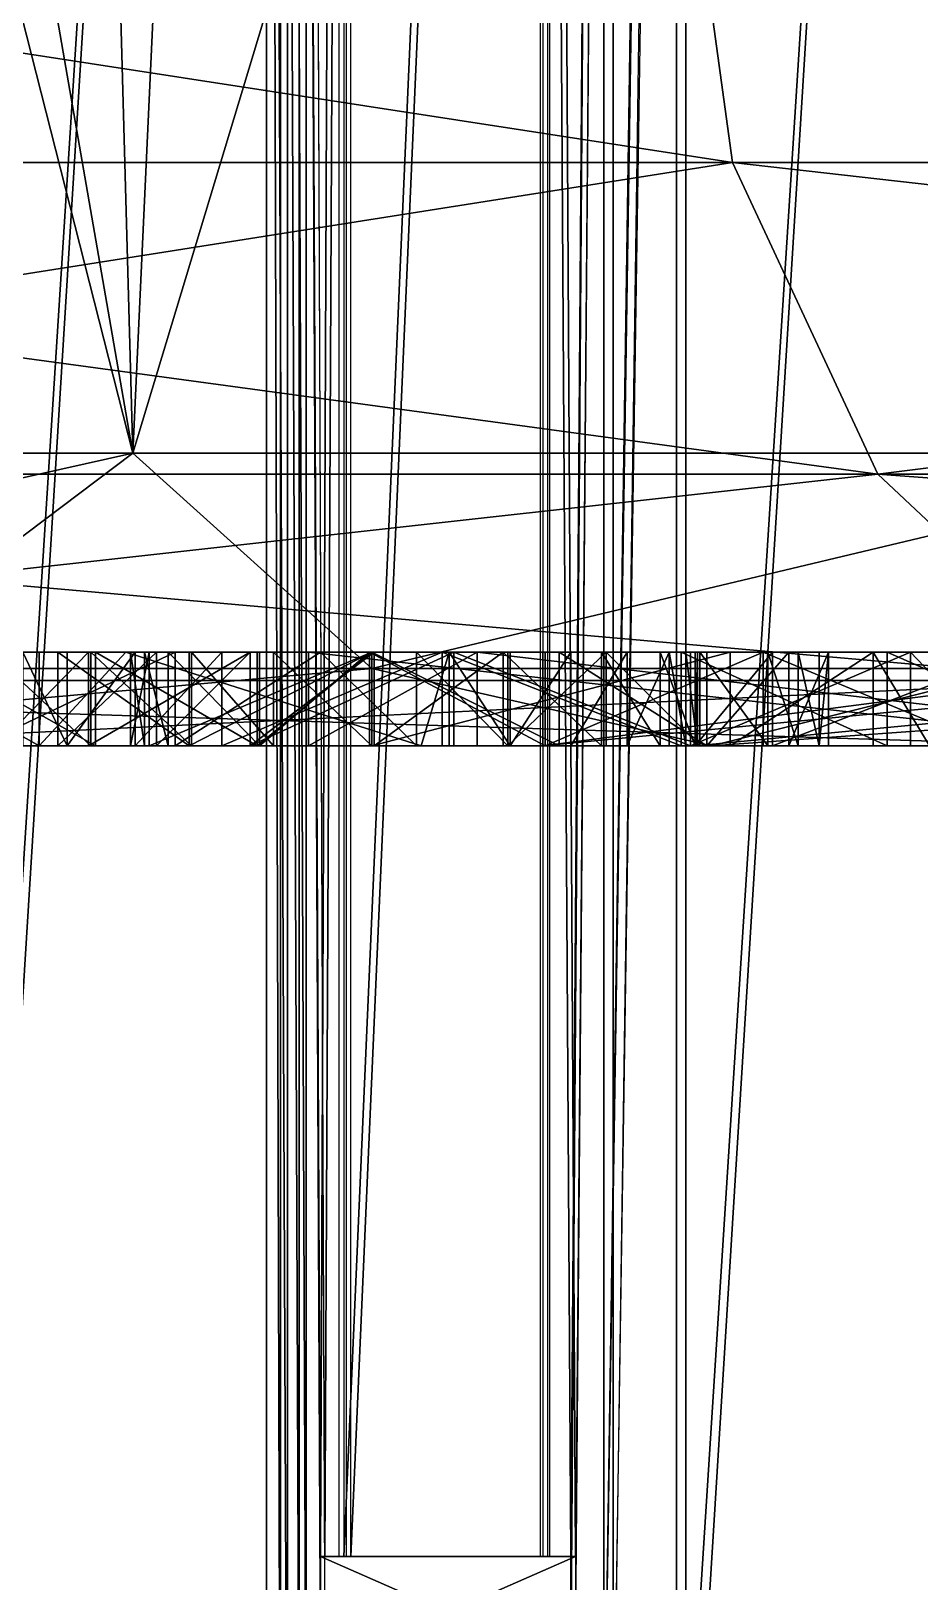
# Model space of a CAD drawing. Header units: centimetres. Extents: x -66.3 to 12.3, y -19.3 to 19.3.
# Drawn here: x -28.3609 to -28.2645, y -18.5908 to -18.4226 of the extents above; entities that cross this region are included whole.
import ezdxf

# ---------------------------------------------------------------- set-up
doc = ezdxf.new("R2010")
doc.units = ezdxf.units.CM
doc.layers.add('chrom', color=9, linetype='Continuous', true_color=0xbebebe)

# ---------------------------------------------------------------- blocks, each defined once
blk = doc.blocks.new('GeometrySelector_19HIY99')
for points in [[(-1.31826, 1.40005, -1.46406), (-1.35229, 1.93294, -1.46558), (-1.31826, 1.97104, -1.46406)], [(-1.35128, 1.9337, 1.46608), (-1.31826, 1.40005, 1.46405), (-1.31826, 1.97104, 1.46405)], [(-1.31826, 1.40005, 1.46405), (-1.31597, 1.93294, 1.49809), (-1.31826, 1.97104, 1.46405)], [(-1.31673, 1.9337, -1.49708), (-1.31826, 1.40005, -1.46406), (-1.31826, 1.97104, -1.46406)], [(-1.23977, 1.40005, -1.53086), (-1.27381, 1.93294, -1.53416), (-1.23977, 1.97104, -1.53086)], [(-1.27279, 1.9337, 1.53466), (-1.23977, 1.40005, 1.53085), (-1.23977, 1.97104, 1.53085)], [(-1.35229, 1.93294, -1.46558), (-1.31826, 1.40005, -1.46406), (-1.35229, 1.40005, -1.46558)], [(-1.31826, 1.40005, 1.46405), (-1.35128, 1.9337, 1.46608), (-1.35128, 1.40005, 1.46608)], [(-1.31826, 1.40005, -1.46406), (-1.31673, 1.9337, -1.49708), (-1.31673, 1.40005, -1.49708)], [(-1.31597, 1.93294, 1.49809), (-1.31826, 1.40005, 1.46405), (-1.31597, 1.40005, 1.49809)], [(-1.3147, 1.91567, -1.50495), (-1.31673, 1.40005, -1.49708), (-1.31673, 1.9337, -1.49708)], [(-1.31597, 1.40005, 1.49809), (-1.31394, 1.91516, 1.50571), (-1.31597, 1.93294, 1.49809)], [(-1.27381, 1.40005, -1.53416), (-1.28168, 1.91516, -1.5334), (-1.27381, 1.93294, -1.53416)], [(-1.28066, 1.91567, 1.5339), (-1.27279, 1.40005, 1.53466), (-1.27279, 1.9337, 1.53466)], [(-1.27381, 1.93294, -1.53416), (-1.23977, 1.40005, -1.53086), (-1.27381, 1.40005, -1.53416)], [(-1.23977, 1.40005, 1.53085), (-1.27279, 1.9337, 1.53466), (-1.27279, 1.40005, 1.53466)], [(-1.31673, 1.40005, -1.49784), (-1.3147, 1.91567, -1.50495), (-1.3147, 1.40005, -1.50495)], [(-1.31241, 1.89992, -1.50851), (-1.3147, 1.40005, -1.50495), (-1.3147, 1.91567, -1.50495)], [(-1.28473, 1.89992, 1.53238), (-1.28066, 1.40005, 1.5339), (-1.28066, 1.91567, 1.5339)], [(-1.2733, 1.40005, 1.53492), (-1.28066, 1.91567, 1.5339), (-1.28066, 1.40005, 1.5339)], [(-1.31394, 1.91516, 1.50571), (-1.31597, 1.40005, 1.49834), (-1.31394, 1.40005, 1.50571)], [(-1.31394, 1.40005, 1.50571), (-1.31191, 1.89992, 1.50901), (-1.31394, 1.91516, 1.50571)], [(-1.28168, 1.40005, -1.5334), (-1.28524, 1.89992, -1.53188), (-1.28168, 1.91516, -1.5334)], [(-1.28168, 1.91516, -1.5334), (-1.27406, 1.40005, -1.53416), (-1.28168, 1.40005, -1.5334)], [(-1.31241, 1.88798, -1.50851), (-1.28524, 1.89992, -1.53188), (-1.28524, 1.88798, -1.53188)], [(-1.28524, 1.89992, -1.53188), (-1.31241, 1.88798, -1.50851), (-1.31241, 1.89992, -1.50851)], [(-1.31191, 1.89992, 1.50901), (-1.28473, 1.88798, 1.53238), (-1.28473, 1.89992, 1.53238)], [(-1.28473, 1.88798, 1.53238), (-1.31191, 1.89992, 1.50901), (-1.31191, 1.88798, 1.50901)], [(-1.31241, 1.88798, -1.50851), (-1.31038, 1.40005, -1.51105), (-1.3147, 1.40005, -1.50495)], [(-1.30962, 1.40005, 1.51155), (-1.31191, 1.88798, 1.50901), (-1.31394, 1.40005, 1.50571)], [(-1.31038, 1.88798, -1.51105), (-1.31038, 1.40005, -1.51105), (-1.31241, 1.88798, -1.50851)], [(-1.30962, 1.40005, 1.51155), (-1.30962, 1.88798, 1.51155), (-1.31191, 1.88798, 1.50901)], [(-1.30987, 1.88798, -1.5113), (-1.28854, 1.40005, -1.52959), (-1.30987, 1.40005, -1.5113)], [(-1.28854, 1.40005, -1.52959), (-1.30987, 1.88798, -1.5113), (-1.28854, 1.88798, -1.52959)], [(-1.30911, 1.88798, 1.5118), (-1.28778, 1.40005, 1.53009), (-1.28778, 1.88798, 1.53009)], [(-1.28778, 1.40005, 1.53009), (-1.30911, 1.88798, 1.5118), (-1.30911, 1.40005, 1.5118)], [(-1.28828, 1.40005, -1.52985), (-1.28524, 1.88798, -1.53188), (-1.28168, 1.40005, -1.5334)], [(-1.28828, 1.40005, -1.52985), (-1.28828, 1.88798, -1.52985), (-1.28524, 1.88798, -1.53188)], [(-1.28473, 1.88798, 1.53238), (-1.28752, 1.40005, 1.5306), (-1.28066, 1.40005, 1.5339)], [(-1.28752, 1.88798, 1.5306), (-1.28752, 1.40005, 1.5306), (-1.28473, 1.88798, 1.53238)], [(-1.27228, 1.8001, -0.907038), (-1.57302, 1.8001, -0.64491), (-1.48183, 1.8001, -0.833378)], [(-1.24841, 1.8001, -0.906022), (-1.57302, 1.8001, -0.64491), (-1.27228, 1.8001, -0.907038)], [(-1.27, 1.8001, -0.798326), (-1.57302, 1.8001, -0.64491), (-1.24841, 1.8001, -0.906022)], [(-1.40055, 1.8001, -0.536706), (-1.57302, 1.8001, -0.64491), (-1.27, 1.8001, -0.798326)], [(-1.33756, 1.8001, -0.956568), (-1.48183, 1.8001, -0.833378), (-1.34747, 1.8001, -0.982222)], [(-1.32003, 1.8001, -0.933454), (-1.48183, 1.8001, -0.833378), (-1.33756, 1.8001, -0.956568)], [(-1.29794, 1.8001, -0.916944), (-1.48183, 1.8001, -0.833378), (-1.32003, 1.8001, -0.933454)], [(-1.27228, 1.8001, -0.907038), (-1.48183, 1.8001, -0.833378), (-1.29794, 1.8001, -0.916944)], [(-1.23012, 1.8001, -1.17323), (-1.45364, 1.79299, -0.950472), (-1.22809, 1.79299, -1.22809)], [(-1.36804, 1.8001, -1.00915), (-1.45364, 1.79299, -0.950472), (-1.23012, 1.8001, -1.17323)], [(-1.37337, 1.8001, 1.00177), (-1.22809, 1.79299, 1.22809), (-1.45364, 1.79299, 0.950464)], [(-1.34086, 1.8001, 0.845562), (-1.41935, 1.8001, 0.89179), (-1.36601, 1.8001, 0.838704)], [(-1.33019, 1.8001, 0.858008), (-1.41935, 1.8001, 0.89179), (-1.34086, 1.8001, 0.845562)], [(-1.36093, 1.8001, 0.880614), (-1.41935, 1.8001, 0.89179), (-1.33019, 1.8001, 0.858008)], [(-1.30683, 1.79172, 0.651506), (-1.27, 1.8001, 0.798318), (-1.40055, 1.8001, 0.536698)], [(-1.36372, 1.79172, 0.52222), (-1.30683, 1.79172, 0.651506), (-1.40055, 1.8001, 0.536698)], [(-1.30683, 1.79172, -0.651514), (-1.36372, 1.79172, -0.522228), (-1.40055, 1.8001, -0.536706)], [(-1.27, 1.8001, -0.798326), (-1.30683, 1.79172, -0.651514), (-1.40055, 1.8001, -0.536706)], [(-1.27, 1.8001, 0.798318), (-1.37845, 1.8001, 0.752344), (-1.40055, 1.8001, 0.536698)], [(-1.27, 1.8001, 0.798318), (-1.36169, 1.8001, 0.762504), (-1.37845, 1.8001, 0.752344)], [(-1.23545, 1.8001, 1.16763), (-1.22809, 1.79299, 1.22809), (-1.37337, 1.8001, 1.00177)], [(-1.31368, 1.8001, 0.997454), (-1.37337, 1.8001, 1.00177), (-1.35483, 1.8001, 0.954528)], [(-1.31368, 1.8001, 0.997454), (-1.23545, 1.8001, 1.16763), (-1.37337, 1.8001, 1.00177)], [(-1.26339, 1.8001, -1.09855), (-1.36804, 1.8001, -1.00915), (-1.23012, 1.8001, -1.17323)], [(-1.27177, 1.8001, -1.09017), (-1.36804, 1.8001, -1.00915), (-1.26339, 1.8001, -1.09855)], [(-1.36804, 1.8001, -1.00915), (-1.33985, 1.8001, -1.0221), (-1.34467, 1.8001, -1.01524)], [(-1.27177, 1.8001, -1.09017), (-1.33985, 1.8001, -1.0221), (-1.36804, 1.8001, -1.00915)], [(-1.32816, 1.8001, 0.907792), (-1.36753, 1.8001, 0.915666), (-1.3495, 1.8001, 0.896616)], [(-1.32816, 1.8001, 0.907792), (-1.36423, 1.8001, 0.925826), (-1.36753, 1.8001, 0.915666)], [(-1.35432, 1.8001, 0.82194), (-1.34086, 1.8001, 0.845562), (-1.36601, 1.8001, 0.838704)], [(-1.32816, 1.8001, 0.907792), (-1.35763, 1.8001, 0.935224), (-1.36423, 1.8001, 0.925826)], [(-1.27, 1.8001, 0.798318), (-1.35153, 1.8001, 0.779776), (-1.36169, 1.8001, 0.762504)], [(-1.36093, 1.78994, 0.880614), (-1.34289, 1.8001, 0.880614), (-1.34289, 1.78994, 0.880614)], [(-1.34289, 1.8001, 0.880614), (-1.36093, 1.78994, 0.880614), (-1.36093, 1.8001, 0.880614)], [(-1.36093, 1.8001, 0.880614), (-1.33019, 1.8001, 0.858008), (-1.34289, 1.8001, 0.880614)], [(-1.32816, 1.8001, 0.907792), (-1.34823, 1.8001, 0.941574), (-1.35763, 1.8001, 0.935224)], [(-1.3368, 1.8001, 0.959354), (-1.35483, 1.78994, 0.954528), (-1.3368, 1.78994, 0.959354)], [(-1.35483, 1.8001, 0.954528), (-1.35483, 1.78994, 0.954528), (-1.3368, 1.8001, 0.959354)], [(-1.31368, 1.8001, 0.997454), (-1.35483, 1.8001, 0.954528), (-1.3368, 1.8001, 0.959354)], [(-1.35432, 1.8001, 0.82194), (-1.32664, 1.8001, 0.838704), (-1.34086, 1.8001, 0.845562)], [(-1.34899, 1.8001, 0.801112), (-1.32664, 1.8001, 0.838704), (-1.35432, 1.8001, 0.82194)], [(-1.32816, 1.78994, 0.907792), (-1.3495, 1.8001, 0.896616), (-1.35331, 1.78994, 0.8956)], [(-1.35153, 1.8001, 0.779776), (-1.30683, 1.8001, 0.837434), (-1.34899, 1.8001, 0.801112)], [(-1.27, 1.8001, 0.798318), (-1.30683, 1.8001, 0.837434), (-1.35153, 1.8001, 0.779776)], [(-1.32816, 1.78994, 0.907792), (-1.32816, 1.8001, 0.907792), (-1.3495, 1.8001, 0.896616)], [(-1.34899, 1.8001, 0.801112), (-1.30683, 1.8001, 0.837434), (-1.32664, 1.8001, 0.838704)], [(-1.33731, 1.8001, 0.944622), (-1.34823, 1.78994, 0.941574), (-1.34823, 1.8001, 0.941574)], [(-1.34823, 1.78994, 0.941574), (-1.33731, 1.8001, 0.944622), (-1.33731, 1.78994, 0.944622)], [(-1.32816, 1.8001, 0.907792), (-1.33731, 1.8001, 0.944622), (-1.34823, 1.8001, 0.941574)], [(-1.33756, 1.78994, -0.956568), (-1.34747, 1.8001, -0.982222), (-1.34747, 1.78994, -0.982222)], [(-1.33756, 1.78994, -0.956568), (-1.33756, 1.8001, -0.956568), (-1.34747, 1.8001, -0.982222)], [(-1.34467, 1.78994, -1.01524), (-1.33985, 1.8001, -1.0221), (-1.33985, 1.78994, -1.0221)], [(-1.34467, 1.78994, -1.01524), (-1.34467, 1.8001, -1.01524), (-1.33985, 1.8001, -1.0221)], [(-1.34289, 1.8001, 0.880614), (-1.3335, 1.78994, 0.885186), (-1.34289, 1.78994, 0.880614)], [(-1.3335, 1.78994, 0.885186), (-1.34289, 1.8001, 0.880614), (-1.30149, 1.8001, 0.90322)], [(-1.34289, 1.8001, 0.880614), (-1.27558, 1.8001, 0.873248), (-1.30149, 1.8001, 0.90322)], [(-1.34289, 1.8001, 0.880614), (-1.28193, 1.8001, 0.864104), (-1.27558, 1.8001, 0.873248)], [(-1.34289, 1.8001, 0.880614), (-1.2926, 1.8001, 0.856992), (-1.28193, 1.8001, 0.864104)], [(-1.34289, 1.8001, 0.880614), (-1.30657, 1.8001, 0.853182), (-1.2926, 1.8001, 0.856992)], [(-1.34289, 1.8001, 0.880614), (-1.32003, 1.8001, 0.85369), (-1.30657, 1.8001, 0.853182)], [(-1.34289, 1.8001, 0.880614), (-1.33019, 1.8001, 0.858008), (-1.32003, 1.8001, 0.85369)], [(-1.33019, 1.78994, 0.858008), (-1.34086, 1.8001, 0.845562), (-1.34086, 1.78994, 0.845562)], [(-1.34086, 1.8001, 0.845562), (-1.33019, 1.78994, 0.858008), (-1.33019, 1.8001, 0.858008)], [(-1.32664, 1.8001, 0.838704), (-1.34086, 1.78994, 0.845562), (-1.34086, 1.8001, 0.845562)], [(-1.34086, 1.78994, 0.845562), (-1.32664, 1.8001, 0.838704), (-1.32664, 1.78994, 0.838704)], [(-1.27177, 1.8001, -1.09017), (-1.33248, 1.8001, -1.02693), (-1.33985, 1.8001, -1.0221)], [(-1.33985, 1.8001, -1.0221), (-1.33248, 1.78994, -1.02693), (-1.33985, 1.78994, -1.0221)], [(-1.33248, 1.78994, -1.02693), (-1.33985, 1.8001, -1.0221), (-1.33248, 1.8001, -1.02693)], [(-1.33756, 1.8001, -0.956568), (-1.32003, 1.78994, -0.933454), (-1.32003, 1.8001, -0.933454)], [(-1.32003, 1.78994, -0.933454), (-1.33756, 1.8001, -0.956568), (-1.33756, 1.78994, -0.956568)], [(-1.33731, 1.78994, 0.944622), (-1.32638, 1.8001, 0.944114), (-1.32638, 1.78994, 0.944114)], [(-1.33731, 1.78994, 0.944622), (-1.33731, 1.8001, 0.944622), (-1.32638, 1.8001, 0.944114)], [(-1.32816, 1.8001, 0.907792), (-1.32638, 1.8001, 0.944114), (-1.33731, 1.8001, 0.944622)], [(-1.31927, 1.8001, 0.958592), (-1.3368, 1.78994, 0.959354), (-1.31927, 1.78994, 0.958592)], [(-1.3368, 1.8001, 0.959354), (-1.3368, 1.78994, 0.959354), (-1.31927, 1.8001, 0.958592)], [(-1.31368, 1.8001, 0.997454), (-1.3368, 1.8001, 0.959354), (-1.31927, 1.8001, 0.958592)], [(-1.3335, 1.78994, 0.885186), (-1.30149, 1.8001, 0.90322), (-1.29844, 1.78994, 0.904744)], [(-1.28803, 1.8001, -1.0094), (-1.33299, 1.8001, -1.00127), (-1.33146, 1.8001, -1.00711)], [(-1.28803, 1.8001, -1.0094), (-1.33096, 1.8001, -0.985524), (-1.33299, 1.8001, -1.00127)], [(-1.33146, 1.8001, -1.00711), (-1.33299, 1.78994, -1.00127), (-1.33146, 1.78994, -1.00711)], [(-1.33299, 1.8001, -1.00127), (-1.33299, 1.78994, -1.00127), (-1.33146, 1.8001, -1.00711)], [(-1.33299, 1.8001, -1.00127), (-1.33096, 1.78994, -0.985524), (-1.33299, 1.78994, -1.00127)], [(-1.33096, 1.8001, -0.985524), (-1.33096, 1.78994, -0.985524), (-1.33299, 1.8001, -1.00127)], [(-1.27177, 1.8001, -1.09017), (-1.32308, 1.8001, -1.02997), (-1.33248, 1.8001, -1.02693)], [(-1.32308, 1.78994, -1.02997), (-1.33248, 1.8001, -1.02693), (-1.32308, 1.8001, -1.02997)], [(-1.33248, 1.78994, -1.02693), (-1.33248, 1.8001, -1.02693), (-1.32308, 1.78994, -1.02997)], [(-1.28803, 1.8001, -1.0094), (-1.33146, 1.8001, -1.00711), (-1.32892, 1.8001, -1.01143)], [(-1.32892, 1.8001, -1.01143), (-1.33146, 1.78994, -1.00711), (-1.32892, 1.78994, -1.01143)], [(-1.33146, 1.8001, -1.00711), (-1.33146, 1.78994, -1.00711), (-1.32892, 1.8001, -1.01143)], [(-1.28803, 1.8001, -1.0094), (-1.30683, 1.8001, -0.946916), (-1.33096, 1.8001, -0.985524)], [(-1.30683, 1.78994, -0.946916), (-1.33096, 1.8001, -0.985524), (-1.30683, 1.8001, -0.946916)], [(-1.33096, 1.8001, -0.985524), (-1.30683, 1.78994, -0.946916), (-1.33096, 1.78994, -0.985524)], [(-1.32003, 1.78994, 0.85369), (-1.33019, 1.8001, 0.858008), (-1.33019, 1.78994, 0.858008)], [(-1.32003, 1.78994, 0.85369), (-1.32003, 1.8001, 0.85369), (-1.33019, 1.8001, 0.858008)], [(-1.30708, 1.8001, -1.01829), (-1.32892, 1.8001, -1.01143), (-1.31902, 1.8001, -1.01778)], [(-1.28803, 1.8001, -1.0094), (-1.32892, 1.8001, -1.01143), (-1.30708, 1.8001, -1.01829)], [(-1.32892, 1.78994, -1.01143), (-1.31902, 1.8001, -1.01778), (-1.32892, 1.8001, -1.01143)], [(-1.31902, 1.78994, -1.01778), (-1.31902, 1.8001, -1.01778), (-1.32892, 1.78994, -1.01143)], [(-1.31241, 1.78994, 0.916682), (-1.32816, 1.8001, 0.907792), (-1.32816, 1.78994, 0.907792)], [(-1.31241, 1.78994, 0.916682), (-1.302, 1.8001, 0.922016), (-1.32816, 1.8001, 0.907792)], [(-1.302, 1.8001, 0.922016), (-1.32638, 1.8001, 0.944114), (-1.32816, 1.8001, 0.907792)], [(-1.30683, 1.78994, 0.837434), (-1.32664, 1.8001, 0.838704), (-1.30683, 1.8001, 0.837434)], [(-1.32664, 1.78994, 0.838704), (-1.32664, 1.8001, 0.838704), (-1.30683, 1.78994, 0.837434)], [(-1.32638, 1.78994, 0.944114), (-1.31749, 1.8001, 0.94005), (-1.31749, 1.78994, 0.94005)], [(-1.32638, 1.78994, 0.944114), (-1.32638, 1.8001, 0.944114), (-1.31749, 1.8001, 0.94005)], [(-1.302, 1.8001, 0.922016), (-1.31749, 1.8001, 0.94005), (-1.32638, 1.8001, 0.944114)], [(-1.27177, 1.8001, -1.09017), (-1.29921, 1.8001, -1.02896), (-1.32308, 1.8001, -1.02997)], [(-1.29921, 1.78994, -1.02896), (-1.32308, 1.8001, -1.02997), (-1.29921, 1.8001, -1.02896)], [(-1.32308, 1.78994, -1.02997), (-1.32308, 1.8001, -1.02997), (-1.29921, 1.78994, -1.02896)], [(-1.30657, 1.78994, 0.853182), (-1.32003, 1.8001, 0.85369), (-1.32003, 1.78994, 0.85369)], [(-1.30657, 1.78994, 0.853182), (-1.30657, 1.8001, 0.853182), (-1.32003, 1.8001, 0.85369)], [(-1.29794, 1.78994, -0.916944), (-1.32003, 1.8001, -0.933454), (-1.32003, 1.78994, -0.933454)], [(-1.32003, 1.8001, -0.933454), (-1.29794, 1.78994, -0.916944), (-1.29794, 1.8001, -0.916944)], [(-1.31927, 1.8001, 0.958592), (-1.30683, 1.78994, 0.952496), (-1.30683, 1.8001, 0.952496)], [(-1.31927, 1.8001, 0.958592), (-1.31927, 1.78994, 0.958592), (-1.30683, 1.78994, 0.952496)], [(-1.31368, 1.8001, 0.997454), (-1.31927, 1.8001, 0.958592), (-1.30683, 1.8001, 0.952496)], [(-1.31902, 1.8001, -1.01778), (-1.30708, 1.78994, -1.01829), (-1.30708, 1.8001, -1.01829)], [(-1.30708, 1.78994, -1.01829), (-1.31902, 1.8001, -1.01778), (-1.31902, 1.78994, -1.01778)], [(-1.31749, 1.78994, 0.94005), (-1.30683, 1.8001, 0.952496), (-1.30683, 1.78994, 0.952496)], [(-1.30683, 1.8001, 0.952496), (-1.31749, 1.78994, 0.94005), (-1.31749, 1.8001, 0.94005)], [(-1.302, 1.8001, 0.922016), (-1.30683, 1.8001, 0.952496), (-1.31749, 1.8001, 0.94005)], [(-1.2954, 1.78994, 1.01574), (-1.31368, 1.8001, 0.997454), (-1.31368, 1.78994, 0.997454)], [(-1.31368, 1.8001, 0.997454), (-1.2954, 1.78994, 1.01574), (-1.2954, 1.8001, 1.01574)], [(-1.31368, 1.78994, 0.997454), (-1.22174, 1.8001, 0.905506), (-1.22174, 1.78994, 0.905506)], [(-1.22174, 1.8001, 0.905506), (-1.31368, 1.78994, 0.997454), (-1.31368, 1.8001, 0.997454)], [(-1.31368, 1.8001, 0.997454), (-1.2606, 1.8001, 0.910332), (-1.22174, 1.8001, 0.905506)], [(-1.31368, 1.8001, 0.997454), (-1.27127, 1.8001, 0.919984), (-1.2639, 1.8001, 0.915158)], [(-1.31368, 1.8001, 0.997454), (-1.28143, 1.8001, 0.923032), (-1.27127, 1.8001, 0.919984)], [(-1.31368, 1.8001, 0.997454), (-1.29209, 1.8001, 0.923794), (-1.28143, 1.8001, 0.923032)], [(-1.31368, 1.8001, 0.997454), (-1.302, 1.8001, 0.922016), (-1.29209, 1.8001, 0.923794)], [(-1.2954, 1.8001, 1.01574), (-1.23545, 1.8001, 1.16763), (-1.31368, 1.8001, 0.997454)], [(-1.302, 1.8001, 0.922016), (-1.31241, 1.78994, 0.916682), (-1.302, 1.78994, 0.922016)], [(-1.30708, 1.78994, -1.01829), (-1.28803, 1.8001, -1.0094), (-1.30708, 1.8001, -1.01829)], [(-1.28803, 1.78994, -1.0094), (-1.28803, 1.8001, -1.0094), (-1.30708, 1.78994, -1.01829)], [(-1.27, 1.8001, 0.798318), (-1.30683, 1.79172, 0.651506), (-1.23647, 1.79172, 0.776728)], [(-1.30683, 1.79172, -0.651514), (-1.27, 1.8001, -0.798326), (-1.23647, 1.79172, -0.776736)], [(-1.30683, 1.78994, 0.837434), (-1.28651, 1.8001, 0.843022), (-1.28651, 1.78994, 0.843022)], [(-1.30683, 1.78994, 0.837434), (-1.30683, 1.8001, 0.837434), (-1.28651, 1.8001, 0.843022)], [(-1.26441, 1.8001, -0.98908), (-1.30683, 1.8001, -0.946916), (-1.28803, 1.8001, -1.0094)], [(-1.24002, 1.8001, -0.950472), (-1.30683, 1.8001, -0.946916), (-1.26441, 1.8001, -0.98908)], [(-1.24002, 1.8001, -0.950472), (-1.26796, 1.8001, -0.922532), (-1.30683, 1.8001, -0.946916)], [(-1.27, 1.8001, 0.798318), (-1.28651, 1.8001, 0.843022), (-1.30683, 1.8001, 0.837434)], [(-1.30683, 1.8001, -0.946916), (-1.26796, 1.78994, -0.922532), (-1.30683, 1.78994, -0.946916)], [(-1.26796, 1.78994, -0.922532), (-1.30683, 1.8001, -0.946916), (-1.26796, 1.8001, -0.922532)], [(-1.30657, 1.8001, 0.853182), (-1.2926, 1.78994, 0.856992), (-1.2926, 1.8001, 0.856992)], [(-1.2926, 1.78994, 0.856992), (-1.30657, 1.8001, 0.853182), (-1.30657, 1.78994, 0.853182)], [(-1.302, 1.78994, 0.922016), (-1.29209, 1.8001, 0.923794), (-1.302, 1.8001, 0.922016)], [(-1.29209, 1.8001, 0.923794), (-1.302, 1.78994, 0.922016), (-1.29209, 1.78994, 0.923794)], [(-1.29844, 1.78994, 0.904744), (-1.30149, 1.8001, 0.90322), (-1.29844, 1.8001, 0.904744)], [(-1.30149, 1.8001, 0.90322), (-1.27558, 1.8001, 0.873248), (-1.29844, 1.8001, 0.904744)], [(-1.16535, 1.8001, -0.983492), (-1.29921, 1.8001, -1.02896), (-1.27177, 1.8001, -1.09017)], [(-1.29921, 1.78994, -1.02896), (-1.2733, 1.8001, -1.01931), (-1.2733, 1.78994, -1.01931)], [(-1.29921, 1.78994, -1.02896), (-1.29921, 1.8001, -1.02896), (-1.2733, 1.8001, -1.01931)], [(-1.29184, 1.8001, 0.906522), (-1.29844, 1.78994, 0.904744), (-1.29844, 1.8001, 0.904744)], [(-1.29184, 1.8001, 0.906522), (-1.29184, 1.78994, 0.906522), (-1.29844, 1.78994, 0.904744)], [(-1.29844, 1.8001, 0.904744), (-1.27177, 1.8001, 0.884932), (-1.29184, 1.8001, 0.906522)], [(-1.29844, 1.8001, 0.904744), (-1.27558, 1.8001, 0.873248), (-1.27177, 1.8001, 0.884932)], [(-1.27228, 1.8001, -0.907038), (-1.29794, 1.78994, -0.916944), (-1.27228, 1.78994, -0.907038)], [(-1.29794, 1.8001, -0.916944), (-1.29794, 1.78994, -0.916944), (-1.27228, 1.8001, -0.907038)], [(-1.2954, 1.78994, 1.01574), (-1.20853, 1.8001, 0.972562), (-1.2954, 1.8001, 1.01574)], [(-1.20853, 1.8001, 0.972562), (-1.2954, 1.78994, 1.01574), (-1.20853, 1.78994, 0.972562)], [(-1.2004, 1.8001, 0.982976), (-1.2954, 1.8001, 1.01574), (-1.20853, 1.8001, 0.972562)], [(-1.24231, 1.8001, 1.06883), (-1.2954, 1.8001, 1.01574), (-1.2004, 1.8001, 0.982976)], [(-1.24231, 1.8001, 1.06883), (-1.23545, 1.8001, 1.16763), (-1.2954, 1.8001, 1.01574)], [(-1.28193, 1.8001, 0.864104), (-1.2926, 1.78994, 0.856992), (-1.28193, 1.78994, 0.864104)], [(-1.2926, 1.8001, 0.856992), (-1.2926, 1.78994, 0.856992), (-1.28193, 1.8001, 0.864104)], [(-1.29209, 1.8001, 0.923794), (-1.28143, 1.78994, 0.923032), (-1.28143, 1.8001, 0.923032)], [(-1.29209, 1.8001, 0.923794), (-1.29209, 1.78994, 0.923794), (-1.28143, 1.78994, 0.923032)], [(-1.29184, 1.8001, 0.906522), (-1.28524, 1.78994, 0.906522), (-1.29184, 1.78994, 0.906522)], [(-1.28524, 1.8001, 0.906522), (-1.28524, 1.78994, 0.906522), (-1.29184, 1.8001, 0.906522)], [(-1.29184, 1.8001, 0.906522), (-1.27177, 1.8001, 0.884932), (-1.28524, 1.8001, 0.906522)], [(-1.21005, 1.78994, 0.91719), (-1.28828, 1.8001, 0.995422), (-1.28828, 1.78994, 0.995422)], [(-1.28828, 1.8001, 0.995422), (-1.21005, 1.78994, 0.91719), (-1.21005, 1.8001, 0.91719)], [(-1.18338, 1.78994, 0.94386), (-1.28828, 1.8001, 0.995422), (-1.18338, 1.8001, 0.94386)], [(-1.28828, 1.8001, 0.995422), (-1.18338, 1.78994, 0.94386), (-1.28828, 1.78994, 0.995422)], [(-1.21005, 1.8001, 0.91719), (-1.18338, 1.8001, 0.94386), (-1.28828, 1.8001, 0.995422)], [(-1.28803, 1.8001, -1.0094), (-1.26441, 1.78994, -0.98908), (-1.26441, 1.8001, -0.98908)], [(-1.26441, 1.78994, -0.98908), (-1.28803, 1.8001, -1.0094), (-1.28803, 1.78994, -1.0094)], [(-1.28651, 1.78994, 0.843022), (-1.2705, 1.8001, 0.85369), (-1.2705, 1.78994, 0.85369)], [(-1.28651, 1.78994, 0.843022), (-1.28651, 1.8001, 0.843022), (-1.2705, 1.8001, 0.85369)], [(-1.27, 1.8001, 0.798318), (-1.2705, 1.8001, 0.85369), (-1.28651, 1.8001, 0.843022)], [(-1.28524, 1.8001, 0.906522), (-1.27914, 1.78994, 0.905252), (-1.28524, 1.78994, 0.906522)], [(-1.27914, 1.8001, 0.905252), (-1.27914, 1.78994, 0.905252), (-1.28524, 1.8001, 0.906522)], [(-1.28524, 1.8001, 0.906522), (-1.27152, 1.8001, 0.8956), (-1.27914, 1.8001, 0.905252)], [(-1.28524, 1.8001, 0.906522), (-1.27177, 1.8001, 0.884932), (-1.27152, 1.8001, 0.8956)], [(-1.28193, 1.78994, 0.864104), (-1.27558, 1.8001, 0.873248), (-1.28193, 1.8001, 0.864104)], [(-1.27558, 1.78994, 0.873248), (-1.27558, 1.8001, 0.873248), (-1.28193, 1.78994, 0.864104)], [(-1.27127, 1.8001, 0.919984), (-1.28143, 1.78994, 0.923032), (-1.27127, 1.78994, 0.919984)], [(-1.28143, 1.8001, 0.923032), (-1.28143, 1.78994, 0.923032), (-1.27127, 1.8001, 0.919984)], [(-1.27457, 1.78994, 0.902458), (-1.27914, 1.8001, 0.905252), (-1.27457, 1.8001, 0.902458)], [(-1.27914, 1.8001, 0.905252), (-1.27457, 1.78994, 0.902458), (-1.27914, 1.78994, 0.905252)], [(-1.27558, 1.78994, 0.873248), (-1.27177, 1.8001, 0.884932), (-1.27558, 1.8001, 0.873248)], [(-1.27177, 1.78994, 0.884932), (-1.27177, 1.8001, 0.884932), (-1.27558, 1.78994, 0.873248)], [(-1.27279, 1.8001, 0.899664), (-1.27457, 1.78994, 0.902458), (-1.27457, 1.8001, 0.902458)], [(-1.27279, 1.8001, 0.899664), (-1.27279, 1.78994, 0.899664), (-1.27457, 1.78994, 0.902458)], [(-1.16535, 1.8001, -0.983492), (-1.25095, 1.8001, -1.00254), (-1.2733, 1.8001, -1.01931)], [(-1.2733, 1.78994, -1.01931), (-1.25095, 1.8001, -1.00254), (-1.25095, 1.78994, -1.00254)], [(-1.2733, 1.78994, -1.01931), (-1.2733, 1.8001, -1.01931), (-1.25095, 1.8001, -1.00254)], [(-1.27279, 1.78994, 0.899664), (-1.27152, 1.8001, 0.8956), (-1.27152, 1.78994, 0.8956)], [(-1.27152, 1.8001, 0.8956), (-1.27279, 1.78994, 0.899664), (-1.27279, 1.8001, 0.899664)], [(-1.27228, 1.8001, -0.907038), (-1.24841, 1.78994, -0.906022), (-1.24841, 1.8001, -0.906022)], [(-1.27228, 1.8001, -0.907038), (-1.27228, 1.78994, -0.907038), (-1.24841, 1.78994, -0.906022)], [(-1.27177, 1.78994, 0.884932), (-1.27152, 1.8001, 0.8956), (-1.27177, 1.8001, 0.884932)], [(-1.27152, 1.78994, 0.8956), (-1.27152, 1.8001, 0.8956), (-1.27177, 1.78994, 0.884932)], [(-1.16535, 1.78994, -0.983492), (-1.27177, 1.8001, -1.09017), (-1.27177, 1.78994, -1.09017)], [(-1.27177, 1.8001, -1.09017), (-1.16535, 1.78994, -0.983492), (-1.16535, 1.8001, -0.983492)], [(-1.26339, 1.78994, -1.09855), (-1.27177, 1.8001, -1.09017), (-1.26339, 1.8001, -1.09855)], [(-1.27177, 1.8001, -1.09017), (-1.26339, 1.78994, -1.09855), (-1.27177, 1.78994, -1.09017)], [(-1.2639, 1.8001, 0.915158), (-1.27127, 1.78994, 0.919984), (-1.2639, 1.78994, 0.915158)], [(-1.27127, 1.8001, 0.919984), (-1.27127, 1.78994, 0.919984), (-1.2639, 1.8001, 0.915158)], [(-1.2705, 1.8001, 0.85369), (-1.26161, 1.78994, 0.86766), (-1.2705, 1.78994, 0.85369)], [(-1.26161, 1.8001, 0.86766), (-1.26161, 1.78994, 0.86766), (-1.2705, 1.8001, 0.85369)], [(-1.2705, 1.8001, 0.85369), (-1.22174, 1.8001, 0.905506), (-1.26161, 1.8001, 0.86766)], [(-1.08686, 1.8001, 1.03378), (-1.2705, 1.8001, 0.85369), (-1.27, 1.8001, 0.798318)], [(-1.13385, 1.8001, 0.99339), (-1.2705, 1.8001, 0.85369), (-1.08686, 1.8001, 1.03378)], [(-1.15366, 1.79172, 0.895092), (-1.08686, 1.8001, 1.03378), (-1.27, 1.8001, 0.798318)], [(-1.23647, 1.79172, 0.776728), (-1.15366, 1.79172, 0.895092), (-1.27, 1.8001, 0.798318)], [(-1.15366, 1.79172, -0.8951), (-1.23647, 1.79172, -0.776736), (-1.27, 1.8001, -0.798326)], [(-1.08686, 1.8001, -1.03378), (-1.15366, 1.79172, -0.8951), (-1.27, 1.8001, -0.798326)], [(-1.27, 1.8001, -0.798326), (-1.15239, 1.8001, -0.9967), (-1.08686, 1.8001, -1.03378)], [(-1.27, 1.8001, -0.798326), (-1.16535, 1.8001, -0.983492), (-1.15239, 1.8001, -0.9967)], [(-1.27, 1.8001, -0.798326), (-1.22047, 1.8001, -0.930406), (-1.16535, 1.8001, -0.983492)], [(-1.27, 1.8001, -0.798326), (-1.23164, 1.8001, -0.913896), (-1.22047, 1.8001, -0.930406)], [(-1.27, 1.8001, -0.798326), (-1.23875, 1.8001, -0.90907), (-1.23164, 1.8001, -0.913896)], [(-1.27, 1.8001, -0.798326), (-1.24841, 1.8001, -0.906022), (-1.23875, 1.8001, -0.90907)], [(-1.23825, 1.8001, -0.934724), (-1.26796, 1.8001, -0.922532), (-1.24002, 1.8001, -0.950472)], [(-1.23825, 1.8001, -0.934724), (-1.25247, 1.8001, -0.9205), (-1.26796, 1.8001, -0.922532)], [(-1.25247, 1.78994, -0.9205), (-1.26796, 1.8001, -0.922532), (-1.25247, 1.8001, -0.9205)], [(-1.26796, 1.78994, -0.922532), (-1.26796, 1.8001, -0.922532), (-1.25247, 1.78994, -0.9205)], [(-1.26441, 1.78994, -0.98908), (-1.24002, 1.8001, -0.950472), (-1.26441, 1.8001, -0.98908)], [(-1.24002, 1.8001, -0.950472), (-1.26441, 1.78994, -0.98908), (-1.24002, 1.78994, -0.950472)], [(-1.2639, 1.78994, 0.915158), (-1.2606, 1.8001, 0.910332), (-1.2639, 1.8001, 0.915158)], [(-1.2606, 1.8001, 0.910332), (-1.2639, 1.78994, 0.915158), (-1.2606, 1.78994, 0.910332)], [(-1.26339, 1.8001, -1.09855), (-1.23012, 1.8001, -1.17323), (-1.23698, 1.8001, -1.09703)], [(-1.26339, 1.8001, -1.09855), (-1.23698, 1.78994, -1.09703), (-1.26339, 1.78994, -1.09855)], [(-1.23698, 1.8001, -1.09703), (-1.23698, 1.78994, -1.09703), (-1.26339, 1.8001, -1.09855)], [(-1.26161, 1.8001, 0.86766), (-1.2573, 1.78994, 0.885948), (-1.26161, 1.78994, 0.86766)], [(-1.2573, 1.8001, 0.885948), (-1.2573, 1.78994, 0.885948), (-1.26161, 1.8001, 0.86766)], [(-1.26161, 1.8001, 0.86766), (-1.22174, 1.8001, 0.905506), (-1.2573, 1.8001, 0.885948)], [(-1.25831, 1.8001, 0.903474), (-1.2606, 1.78994, 0.910332), (-1.25831, 1.78994, 0.903474)], [(-1.2606, 1.8001, 0.910332), (-1.2606, 1.78994, 0.910332), (-1.25831, 1.8001, 0.903474)], [(-1.22174, 1.8001, 0.905506), (-1.2606, 1.8001, 0.910332), (-1.25831, 1.8001, 0.903474)], [(-1.25831, 1.8001, 0.903474), (-1.2573, 1.78994, 0.885948), (-1.2573, 1.8001, 0.885948)], [(-1.25831, 1.8001, 0.903474), (-1.25831, 1.78994, 0.903474), (-1.2573, 1.78994, 0.885948)], [(-1.2573, 1.8001, 0.885948), (-1.22174, 1.8001, 0.905506), (-1.25831, 1.8001, 0.903474)], [(-1.23952, 1.8001, -0.928882), (-1.25247, 1.8001, -0.9205), (-1.23825, 1.8001, -0.934724)], [(-1.25247, 1.78994, -0.9205), (-1.24637, 1.8001, -0.92177), (-1.24637, 1.78994, -0.92177)], [(-1.25247, 1.78994, -0.9205), (-1.25247, 1.8001, -0.9205), (-1.24637, 1.8001, -0.92177)], [(-1.16535, 1.8001, -0.983492), (-1.22783, 1.8001, -0.974094), (-1.25095, 1.8001, -1.00254)], [(-1.22783, 1.8001, -0.974094), (-1.25095, 1.78994, -1.00254), (-1.25095, 1.8001, -1.00254)], [(-1.25095, 1.78994, -1.00254), (-1.22783, 1.8001, -0.974094), (-1.22783, 1.78994, -0.974094)], [(-1.23875, 1.8001, -0.90907), (-1.24841, 1.78994, -0.906022), (-1.23875, 1.78994, -0.90907)], [(-1.24841, 1.8001, -0.906022), (-1.24841, 1.78994, -0.906022), (-1.23875, 1.8001, -0.90907)], [(-1.22809, 1.79299, 1.22809), (-1.48209, 1.77063, 0.969006), (-1.45364, 1.79299, 0.950464)], [(-1.48209, 1.77063, 0.969006), (-1.22809, 1.79299, 1.22809), (-1.25196, 1.77063, 1.25196)], [(-1.25196, 1.77063, -1.25197), (-1.45364, 1.79299, -0.950472), (-1.48209, 1.77063, -0.969014)], [(-1.45364, 1.79299, -0.950472), (-1.25196, 1.77063, -1.25197), (-1.22809, 1.79299, -1.22809)], [(-0.95046, 1.79299, 1.45364), (-1.25196, 1.77063, 1.25196), (-1.22809, 1.79299, 1.22809)], [(-1.25196, 1.77063, 1.25196), (-0.95046, 1.79299, 1.45364), (-0.96901, 1.77063, 1.48209)], [(-0.96901, 1.77063, -1.48209), (-1.22809, 1.79299, -1.22809), (-1.25196, 1.77063, -1.25197)], [(-1.36372, 1.79172, 0.52222), (-1.43713, 1.79172, 0.25806), (-1.33273, 1.76835, 0.509774)], [(-1.43713, 1.79172, 0.25806), (-1.42697, 1.76835, -0.000004), (-1.33273, 1.76835, 0.509774)], [(-1.42697, 1.76835, -0.000004), (-1.43713, 1.79172, -0.258068), (-1.33273, 1.76835, -0.509782)], [(-1.43713, 1.79172, -0.258068), (-1.36372, 1.79172, -0.522228), (-1.33273, 1.76835, -0.509782)], [(-1.33273, 1.76835, 0.509774), (-1.30683, 1.79172, 0.651506), (-1.36372, 1.79172, 0.52222)], [(-1.30683, 1.79172, -0.651514), (-1.33273, 1.76835, -0.509782), (-1.36372, 1.79172, -0.522228)], [(-1.30683, 1.79172, 0.651506), (-1.33273, 1.76835, 0.509774), (-1.20878, 1.76835, 0.75844)], [(-1.33273, 1.76835, -0.509782), (-1.30683, 1.79172, -0.651514), (-1.20878, 1.76835, -0.758448)], [(-1.23647, 1.79172, 0.776728), (-1.30683, 1.79172, 0.651506), (-1.20878, 1.76835, 0.75844)], [(-1.30683, 1.79172, -0.651514), (-1.23647, 1.79172, -0.776736), (-1.20878, 1.76835, -0.758448)], [(-1.35331, 1.78994, 0.8956), (-1.36093, 1.78994, 0.880614), (-1.34289, 1.78994, 0.880614)], [(-1.35483, 1.78994, 0.954528), (-1.33731, 1.78994, 0.944622), (-1.3368, 1.78994, 0.959354)], [(-1.35483, 1.78994, 0.954528), (-1.34823, 1.78994, 0.941574), (-1.33731, 1.78994, 0.944622)], [(-1.35331, 1.78994, 0.8956), (-1.3335, 1.78994, 0.885186), (-1.32816, 1.78994, 0.907792)], [(-1.35331, 1.78994, 0.8956), (-1.34289, 1.78994, 0.880614), (-1.3335, 1.78994, 0.885186)], [(-1.34772, 1.78994, -1.00584), (-1.33096, 1.78994, -0.985524), (-1.34747, 1.78994, -0.982222)], [(-1.34772, 1.78994, -1.00584), (-1.33299, 1.78994, -1.00127), (-1.33096, 1.78994, -0.985524)], [(-1.34772, 1.78994, -1.00584), (-1.33146, 1.78994, -1.00711), (-1.33299, 1.78994, -1.00127)], [(-1.34467, 1.78994, -1.01524), (-1.33146, 1.78994, -1.00711), (-1.34772, 1.78994, -1.00584)], [(-1.34747, 1.78994, -0.982222), (-1.33096, 1.78994, -0.985524), (-1.33756, 1.78994, -0.956568)], [(-1.33985, 1.78994, -1.0221), (-1.33146, 1.78994, -1.00711), (-1.34467, 1.78994, -1.01524)], [(-1.32664, 1.78994, 0.838704), (-1.33019, 1.78994, 0.858008), (-1.34086, 1.78994, 0.845562)], [(-1.33985, 1.78994, -1.0221), (-1.32892, 1.78994, -1.01143), (-1.33146, 1.78994, -1.00711)], [(-1.33248, 1.78994, -1.02693), (-1.32892, 1.78994, -1.01143), (-1.33985, 1.78994, -1.0221)], [(-1.33756, 1.78994, -0.956568), (-1.30683, 1.78994, -0.946916), (-1.32003, 1.78994, -0.933454)], [(-1.33756, 1.78994, -0.956568), (-1.33096, 1.78994, -0.985524), (-1.30683, 1.78994, -0.946916)], [(-1.3368, 1.78994, 0.959354), (-1.33731, 1.78994, 0.944622), (-1.32638, 1.78994, 0.944114)], [(-1.3368, 1.78994, 0.959354), (-1.32638, 1.78994, 0.944114), (-1.31927, 1.78994, 0.958592)], [(-1.32816, 1.78994, 0.907792), (-1.3335, 1.78994, 0.885186), (-1.29844, 1.78994, 0.904744)], [(-1.31902, 1.78994, -1.01778), (-1.33248, 1.78994, -1.02693), (-1.32308, 1.78994, -1.02997)], [(-1.33248, 1.78994, -1.02693), (-1.31902, 1.78994, -1.01778), (-1.32892, 1.78994, -1.01143)], [(-1.32664, 1.78994, 0.838704), (-1.32003, 1.78994, 0.85369), (-1.33019, 1.78994, 0.858008)], [(-1.32816, 1.78994, 0.907792), (-1.29844, 1.78994, 0.904744), (-1.302, 1.78994, 0.922016)], [(-1.30683, 1.78994, 0.837434), (-1.32003, 1.78994, 0.85369), (-1.32664, 1.78994, 0.838704)], [(-1.31927, 1.78994, 0.958592), (-1.32638, 1.78994, 0.944114), (-1.31749, 1.78994, 0.94005)], [(-1.29921, 1.78994, -1.02896), (-1.31902, 1.78994, -1.01778), (-1.32308, 1.78994, -1.02997)], [(-1.30683, 1.78994, 0.837434), (-1.30657, 1.78994, 0.853182), (-1.32003, 1.78994, 0.85369)], [(-1.32003, 1.78994, -0.933454), (-1.30683, 1.78994, -0.946916), (-1.29794, 1.78994, -0.916944)], [(-1.31927, 1.78994, 0.958592), (-1.31749, 1.78994, 0.94005), (-1.30683, 1.78994, 0.952496)], [(-1.29921, 1.78994, -1.02896), (-1.30708, 1.78994, -1.01829), (-1.31902, 1.78994, -1.01778)], [(-1.31368, 1.78994, 0.997454), (-1.28828, 1.78994, 0.995422), (-1.2954, 1.78994, 1.01574)], [(-1.22174, 1.78994, 0.905506), (-1.28828, 1.78994, 0.995422), (-1.31368, 1.78994, 0.997454)], [(-1.29921, 1.78994, -1.02896), (-1.28803, 1.78994, -1.0094), (-1.30708, 1.78994, -1.01829)], [(-1.28651, 1.78994, 0.843022), (-1.30657, 1.78994, 0.853182), (-1.30683, 1.78994, 0.837434)], [(-1.29794, 1.78994, -0.916944), (-1.30683, 1.78994, -0.946916), (-1.26796, 1.78994, -0.922532)], [(-1.28651, 1.78994, 0.843022), (-1.2926, 1.78994, 0.856992), (-1.30657, 1.78994, 0.853182)], [(-1.302, 1.78994, 0.922016), (-1.29184, 1.78994, 0.906522), (-1.29209, 1.78994, 0.923794)], [(-1.302, 1.78994, 0.922016), (-1.29844, 1.78994, 0.904744), (-1.29184, 1.78994, 0.906522)], [(-1.2733, 1.78994, -1.01931), (-1.28803, 1.78994, -1.0094), (-1.29921, 1.78994, -1.02896)], [(-1.29794, 1.78994, -0.916944), (-1.26796, 1.78994, -0.922532), (-1.27228, 1.78994, -0.907038)], [(-1.2954, 1.78994, 1.01574), (-1.28828, 1.78994, 0.995422), (-1.20853, 1.78994, 0.972562)], [(-1.2705, 1.78994, 0.85369), (-1.2926, 1.78994, 0.856992), (-1.28651, 1.78994, 0.843022)], [(-1.2705, 1.78994, 0.85369), (-1.28193, 1.78994, 0.864104), (-1.2926, 1.78994, 0.856992)], [(-1.29209, 1.78994, 0.923794), (-1.28524, 1.78994, 0.906522), (-1.28143, 1.78994, 0.923032)], [(-1.29209, 1.78994, 0.923794), (-1.29184, 1.78994, 0.906522), (-1.28524, 1.78994, 0.906522)], [(-1.28828, 1.78994, 0.995422), (-1.22174, 1.78994, 0.905506), (-1.21005, 1.78994, 0.91719)], [(-1.19049, 1.78994, 0.963164), (-1.28828, 1.78994, 0.995422), (-1.18338, 1.78994, 0.94386)], [(-1.20853, 1.78994, 0.972562), (-1.28828, 1.78994, 0.995422), (-1.19049, 1.78994, 0.963164)], [(-1.2733, 1.78994, -1.01931), (-1.26441, 1.78994, -0.98908), (-1.28803, 1.78994, -1.0094)], [(-1.28143, 1.78994, 0.923032), (-1.28524, 1.78994, 0.906522), (-1.27914, 1.78994, 0.905252)], [(-1.26161, 1.78994, 0.86766), (-1.28193, 1.78994, 0.864104), (-1.2705, 1.78994, 0.85369)], [(-1.26161, 1.78994, 0.86766), (-1.27558, 1.78994, 0.873248), (-1.28193, 1.78994, 0.864104)], [(-1.28143, 1.78994, 0.923032), (-1.27914, 1.78994, 0.905252), (-1.27127, 1.78994, 0.919984)], [(-1.27127, 1.78994, 0.919984), (-1.27914, 1.78994, 0.905252), (-1.27457, 1.78994, 0.902458)], [(-1.2573, 1.78994, 0.885948), (-1.27558, 1.78994, 0.873248), (-1.26161, 1.78994, 0.86766)], [(-1.2573, 1.78994, 0.885948), (-1.27177, 1.78994, 0.884932), (-1.27558, 1.78994, 0.873248)], [(-1.2606, 1.78994, 0.910332), (-1.27457, 1.78994, 0.902458), (-1.27279, 1.78994, 0.899664)], [(-1.2639, 1.78994, 0.915158), (-1.27457, 1.78994, 0.902458), (-1.2606, 1.78994, 0.910332)], [(-1.27127, 1.78994, 0.919984), (-1.27457, 1.78994, 0.902458), (-1.2639, 1.78994, 0.915158)], [(-1.25095, 1.78994, -1.00254), (-1.26441, 1.78994, -0.98908), (-1.2733, 1.78994, -1.01931)], [(-1.25831, 1.78994, 0.903474), (-1.27279, 1.78994, 0.899664), (-1.27152, 1.78994, 0.8956)], [(-1.2606, 1.78994, 0.910332), (-1.27279, 1.78994, 0.899664), (-1.25831, 1.78994, 0.903474)], [(-1.27228, 1.78994, -0.907038), (-1.25247, 1.78994, -0.9205), (-1.24841, 1.78994, -0.906022)], [(-1.27228, 1.78994, -0.907038), (-1.26796, 1.78994, -0.922532), (-1.25247, 1.78994, -0.9205)], [(-1.2573, 1.78994, 0.885948), (-1.27152, 1.78994, 0.8956), (-1.27177, 1.78994, 0.884932)], [(-1.26339, 1.78994, -1.09855), (-1.16535, 1.78994, -0.983492), (-1.27177, 1.78994, -1.09017)], [(-1.25831, 1.78994, 0.903474), (-1.27152, 1.78994, 0.8956), (-1.2573, 1.78994, 0.885948)], [(-1.22783, 1.78994, -0.974094), (-1.26441, 1.78994, -0.98908), (-1.25095, 1.78994, -1.00254)], [(-1.22783, 1.78994, -0.974094), (-1.24002, 1.78994, -0.950472), (-1.26441, 1.78994, -0.98908)], [(-1.2352, 1.78994, -1.0795), (-1.26339, 1.78994, -1.09855), (-1.23698, 1.78994, -1.09703)], [(-1.26339, 1.78994, -1.09855), (-1.15239, 1.78994, -0.9967), (-1.16535, 1.78994, -0.983492)], [(-1.26339, 1.78994, -1.09855), (-1.2352, 1.78994, -1.0795), (-1.15239, 1.78994, -0.9967)], [(-1.24841, 1.78994, -0.906022), (-1.25247, 1.78994, -0.9205), (-1.24637, 1.78994, -0.92177)], [(-1.24841, 1.78994, -0.906022), (-1.24637, 1.78994, -0.92177), (-1.23875, 1.78994, -0.90907)], [(-1.25196, 1.77063, 1.25196), (-1.50063, 1.73685, 0.981198), (-1.48209, 1.77063, 0.969006)], [(-1.50063, 1.73685, 0.981198), (-1.25196, 1.77063, 1.25196), (-1.26771, 1.73685, 1.26771)], [(-1.26771, 1.73685, -1.26772), (-1.48209, 1.77063, -0.969014), (-1.50063, 1.73685, -0.981206)], [(-1.48209, 1.77063, -0.969014), (-1.26771, 1.73685, -1.26772), (-1.25196, 1.77063, -1.25197)], [(-0.96901, 1.77063, 1.48209), (-1.26771, 1.73685, 1.26771), (-1.25196, 1.77063, 1.25196)], [(-1.26771, 1.73685, 1.26771), (-0.96901, 1.77063, 1.48209), (-0.9812, 1.73685, 1.50063)], [(-0.9812, 1.73685, -1.50064), (-1.25196, 1.77063, -1.25197), (-1.26771, 1.73685, -1.26772)], [(-1.25196, 1.77063, -1.25197), (-0.9812, 1.73685, -1.50064), (-0.96901, 1.77063, -1.48209)], [(-1.42697, 1.76835, -0.000004), (-1.34289, 1.40005, 0.482342), (-1.33273, 1.76835, 0.509774)], [(-1.42697, 1.76835, -0.000004), (-1.42646, 1.40005, -0.03752), (-1.34289, 1.40005, 0.482342)], [(-1.33273, 1.76835, -0.509782), (-1.42646, 1.40005, -0.03752), (-1.42697, 1.76835, -0.000004)], [(-1.33273, 1.76835, -0.509782), (-1.39674, 1.40005, -0.292866), (-1.42646, 1.40005, -0.03752)], [(-1.33273, 1.76835, -0.509782), (-1.31572, 1.40005, -0.552454), (-1.39674, 1.40005, -0.292866)], [(-1.33273, 1.76835, 0.509774), (-1.34289, 1.40005, 0.482342), (-1.22148, 1.40005, 0.737866)], [(-1.33273, 1.76835, 0.509774), (-1.22148, 1.40005, 0.737866), (-1.20878, 1.76835, 0.75844)], [(-1.20878, 1.76835, -0.758448), (-1.31572, 1.40005, -0.552454), (-1.33273, 1.76835, -0.509782)], [(-1.20878, 1.76835, -0.758448), (-1.1811, 1.40005, -0.80112), (-1.31572, 1.40005, -0.552454)], [(-1.50063, 1.73685, -0.981206), (-1.50647, 1.70002, -0.98527), (-1.27279, 1.70002, -1.2728)], [(-1.26771, 1.73685, 1.26771), (-1.50647, 1.70002, 0.985262), (-1.50063, 1.73685, 0.981198)], [(-1.26771, 1.73685, 1.26771), (-1.27279, 1.70002, 1.27279), (-1.50647, 1.70002, 0.985262)], [(-1.50063, 1.73685, -0.981206), (-1.27279, 1.70002, -1.2728), (-1.26771, 1.73685, -1.26772)], [(-0.9812, 1.73685, -1.50064), (-1.27279, 1.70002, -1.2728), (-0.98475, 1.70002, -1.50673)], [(-1.26771, 1.73685, -1.26772), (-1.27279, 1.70002, -1.2728), (-0.9812, 1.73685, -1.50064)], [(-0.9812, 1.73685, 1.50063), (-1.27279, 1.70002, 1.27279), (-1.26771, 1.73685, 1.26771)], [(-0.9812, 1.73685, 1.50063), (-0.98475, 1.70002, 1.50672), (-1.27279, 1.70002, 1.27279)]]:
    blk.add_3dface(points)
blk = doc.blocks.new('griff_normal_19HIY99')
at = {"layer": 'chrom'}
blk.add_blockref('GeometrySelector_19HIY99', (0, 0), dxfattribs=at)

msp = doc.modelspace()

# ---------------------------------------------------------------- block references
at = {"extrusion": (0, 1.22465e-16, -1), "rotation": 180}
msp.add_blockref('griff_normal_19HIY99', (27.01712, -16.7, -7.2), dxfattribs=at)

doc.saveas('drawing.dxf')
